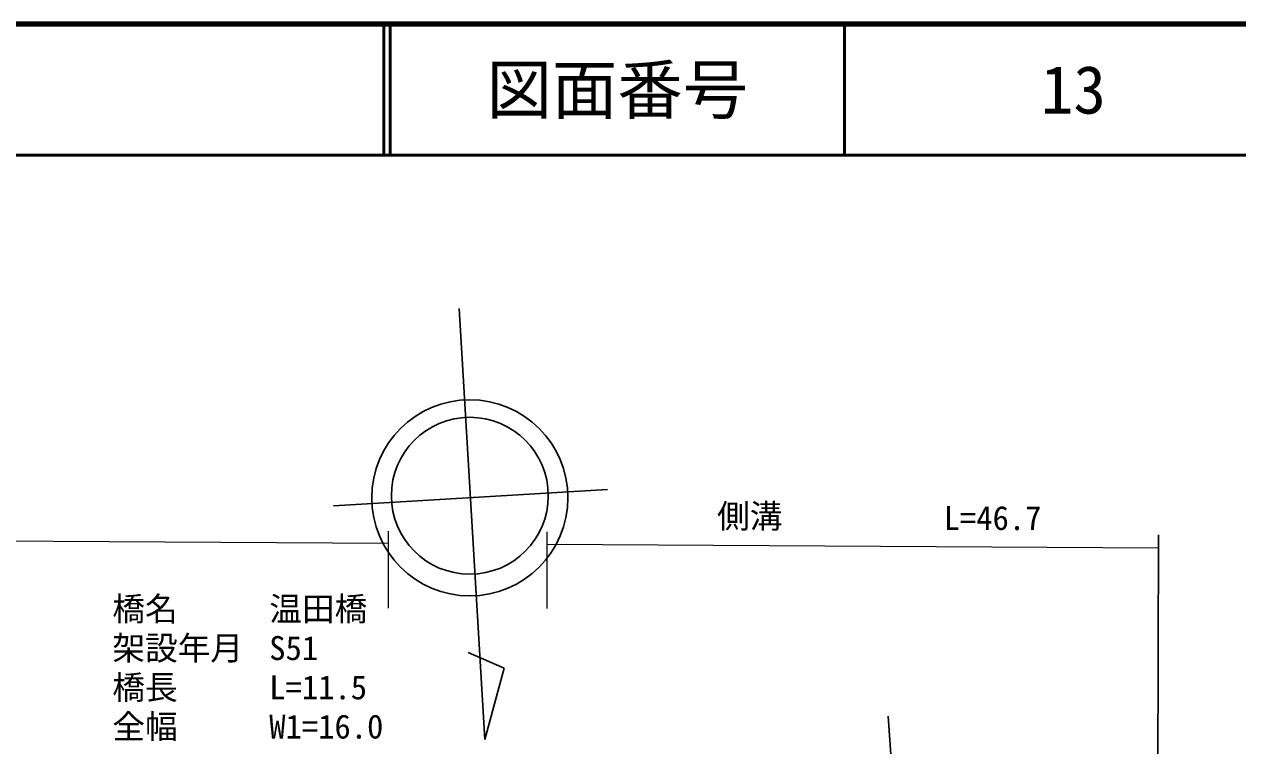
# Model space of a CAD drawing. Units: millimetres at full size, sheet at 1:1000; details may follow other scales. Extents: x 40000 to 680000, y 20000 to 380000.
# Drawn here: x 481257 to 574068, y 324825 to 380000 of the extents above; entities that cross this region are included whole.
import ezdxf
from ezdxf.enums import TextEntityAlignment as Align

# ---------------------------------------------------------------- set-up
doc = ezdxf.new("R2010")
doc.units = ezdxf.units.MM
doc.header["$LTSCALE"] = 1000
for name, color, linetype, lineweight in [('M-BMK-OTRS', 5, 'Continuous', 25), ('M-BMK-SRVR', 3, 'Continuous', 25), ('M-STR-HTXT', 7, 'Continuous', 13), ('M-STR-STRC', 7, 'Continuous', 25), ('M-TTL', 2, 'Continuous', 140), ('M-TTL-LINE', 7, 'Continuous', 50)]:
    doc.layers.add(name, color=color, linetype=linetype, lineweight=lineweight)
doc.layers.add('M-TTL-TXT', color=7, linetype='Continuous')
doc.styles.add('ＭＳ ゴシック', font='')
doc.styles.get('ＭＳ ゴシック').set_extended_font_data('MS Gothic')

msp = doc.modelspace()

# ---------------------------------------------------------------- linework, layer by layer
at = {"layer": 'M-BMK-OTRS'}
msp.add_line((568010, 340958), (567677, 244946), dxfattribs=at)
at = {"layer": 'M-BMK-SRVR'}
for p, q in [((514519, 358263), (516475, 325292)), ((525859, 344410), (504896, 343167)), ((517959, 330761), (515203, 331946)), ((516475, 325292), (517959, 330761))]:
    msp.add_line(p, q, dxfattribs=at)
for centre, radius in [((515335, 343786), 7500), ((515335, 343944), 6000)]:
    msp.add_circle(centre, radius, dxfattribs=at)
at = {"layer": 'M-STR-HTXT'}
for p, q in [((219662, 342098), (509099, 340321)), ((509099, 341236), (509099, 335354)), ((521227, 341171), (521227, 335319)), ((521227, 340246), (568007, 339959))]:
    msp.add_line(p, q, dxfattribs=at)
at = {"layer": 'M-STR-STRC'}
msp.add_line((548604, 308941), (547332, 327077), dxfattribs=at)
at = {"layer": 'M-TTL'}
msp.add_line((680000, 380000), (40000, 380000), dxfattribs=at)
at = {"layer": 'M-TTL-LINE'}
for p, q in [((508747, 380000), (508747, 370000)), ((509247, 380000), (509247, 370000)), ((543997, 380000), (543997, 370000)), ((40000, 370000), (680000, 370000))]:
    msp.add_line(p, q, dxfattribs=at)

# ---------------------------------------------------------------- texts
at = {"layer": 'M-STR-HTXT', "style": 'ＭＳ ゴシック'}
for s, p in [('側溝', (534243, 340916)), ('L=46.7', (551577, 340774)), ('橋名', (487994, 333825)), ('温田橋', (499994, 333825)), ('架設年月', (487994, 330825)), ('S51', (499994, 330825)), ('橋長', (487994, 327825)), ('L=11.5', (499994, 327825)), ('全幅', (487994, 324825)), ('W1=16.0', (499994, 324825))]:
    msp.add_text(s, height=1833, dxfattribs=at).set_placement(p, align=Align.BOTTOM_LEFT)
at = {"layer": 'M-TTL-TXT', "style": 'ＭＳ ゴシック'}
for s, p in [('図面番号', (526622, 375000)), ('13', (561497, 375000))]:
    msp.add_text(s, height=3666, dxfattribs=at).set_placement(p, align=Align.MIDDLE_CENTER)

doc.saveas('drawing.dxf')
